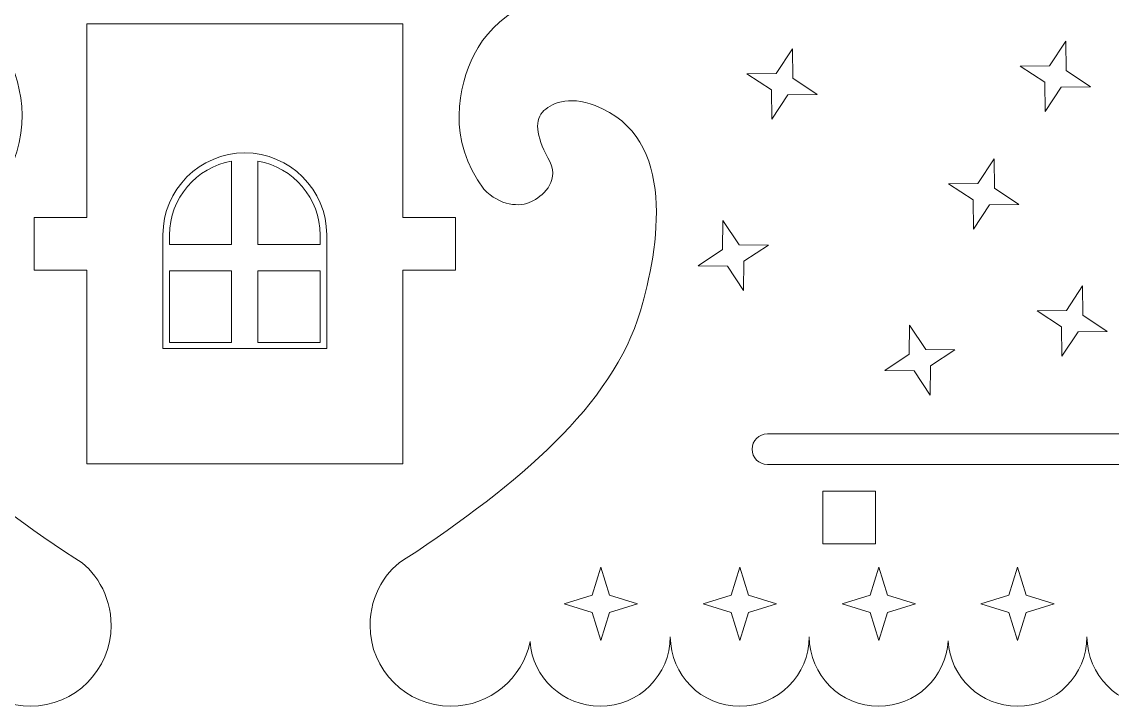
# Model space of a CAD drawing. Header units: centimetres. Extents: x -16.2 to 12.9, y -6.5 to 11.5.
# Drawn here: x -6.32 to -0.11, y -2.18 to 1.72 of the extents above; entities that cross this region are included whole.
import ezdxf

# ---------------------------------------------------------------- set-up
doc = ezdxf.new("R2010")
doc.units = ezdxf.units.CM
doc.header["$MEASUREMENT"] = 0
doc.layers.add('layer 1', color=7, linetype='Continuous')

msp = doc.modelspace()

# ---------------------------------------------------------------- linework, layer by layer
at = {"layer": 'layer 1', "color": 250, "lineweight": 9}
for points, knots in [([(-6.80655, 2.66011), (-6.80655, 2.66011), (-6.58098, 2.46234), (-6.58098, 2.46234), (-6.58098, 2.46234), (-5.81998, 3.33035), (-5.32969, 4.44165), (-5.24197, 5.66437), (-5.24197, 5.66437), (-5.24197, 5.66437), (-5.54121, 5.68584), (-5.54121, 5.68584), (-5.54121, 5.68584), (-5.53232, 5.80968), (-5.52779, 5.93474), (-5.52779, 6.06084), (-5.52779, 6.06084), (-5.52779, 6.18695), (-5.53232, 6.312), (-5.54121, 6.43584), (-5.54121, 6.43584), (-5.54121, 6.43584), (-5.24197, 6.45731), (-5.24197, 6.45731), (-5.24197, 6.45731), (-5.43568, 9.15732), (-7.59231, 11.31396), (-10.29233, 11.50768), (-10.29233, 11.50768), (-10.29233, 11.50768), (-10.3138, 11.20844), (-10.3138, 11.20844), (-10.3138, 11.20844), (-10.43764, 11.21733), (-10.5627, 11.22186), (-10.6888, 11.22186), (-10.6888, 11.22186), (-10.81491, 11.22186), (-10.93996, 11.21733), (-11.0638, 11.20844), (-11.0638, 11.20844), (-11.0638, 11.20844), (-11.08527, 11.50768), (-11.08527, 11.50768), (-11.08527, 11.50768), (-13.78528, 11.31397), (-15.94192, 9.15732), (-16.13563, 6.45731), (-16.13563, 6.45731), (-16.13563, 6.45731), (-15.8364, 6.43584), (-15.8364, 6.43584), (-15.8364, 6.43584), (-15.84528, 6.312), (-15.84981, 6.18695), (-15.84981, 6.06084), (-15.84981, 6.06084), (-15.84981, 5.93474), (-15.84528, 5.80968), (-15.8364, 5.68584), (-15.8364, 5.68584), (-15.8364, 5.68584), (-16.13563, 5.66437), (-16.13563, 5.66437), (-16.13563, 5.66437), (-16.0479, 4.44165), (-15.55762, 3.33036), (-14.79663, 2.46234), (-14.79663, 2.46234), (-14.79663, 2.46234), (-14.57105, 2.66012), (-14.57105, 2.66012), (-14.57105, 2.66012), (-14.40603, 2.47189), (-14.22754, 2.29576), (-14.03709, 2.13324), (-14.03709, 2.13324), (-14.03709, 2.13324), (-14.23182, 1.90503), (-14.23182, 1.90503), (-14.23182, 1.90503), (-14.60591, 1.91338), (-14.85922, 1.75438), (-14.9703, 1.53432), (-14.9703, 1.53432), (-15.06012, 1.35641), (-15.12786, 1.0479), (-14.91429, 0.76809), (-14.91429, 0.76809), (-14.82438, 0.67173), (-14.70969, 0.66368), (-14.64339, 0.69656), (-14.64339, 0.69656), (-14.58801, 0.72401), (-14.48367, 0.8052), (-14.53728, 0.9209), (-14.53728, 0.9209), (-14.61095, 1.05274), (-14.63088, 1.15094), (-14.58191, 1.20596), (-14.58191, 1.20596), (-14.53874, 1.25447), (-14.43405, 1.30317), (-14.2813, 1.24435), (-14.2813, 1.24435), (-13.80747, 1.06392), (-13.92001, 0.42815), (-14.02354, 0.07365), (-14.02354, 0.07365), (-14.17966, -0.46087), (-14.72151, -0.91604), (-15.35669, -1.33537), (-15.35669, -1.33537), (-15.46818, -1.3948), (-15.56322, -1.54526), (-15.56322, -1.71791), (-15.56322, -1.71791), (-15.56322, -1.97217), (-15.3571, -2.17828), (-15.10284, -2.17828), (-15.10284, -2.17828), (-14.88016, -2.17828), (-14.6944, -2.02018), (-14.6517, -1.81011), (-14.6517, -1.81011), (-14.63744, -2.0158), (-14.46432, -2.17828), (-14.25286, -2.17828), (-14.25286, -2.17828), (-14.03207, -2.17828), (-13.85307, -2.00113), (-13.85307, -1.78259), (-13.85307, -1.78259), (-13.85307, -2.00113), (-13.67592, -2.17828), (-13.45738, -2.17828), (-13.45738, -2.17828), (-13.23885, -2.17828), (-13.06169, -2.00113), (-13.06169, -1.78259), (-13.06169, -1.78259), (-13.06169, -2.00113), (-12.88454, -2.17828), (-12.666, -2.17828), (-12.666, -2.17828), (-12.45501, -2.17828), (-12.28257, -2.01313), (-12.27093, -1.80505), (-12.27093, -1.80505), (-12.2593, -2.01313), (-12.08687, -2.17828), (-11.87587, -2.17828), (-11.87587, -2.17828), (-11.65734, -2.17828), (-11.48018, -2.00113), (-11.48018, -1.78259), (-11.48018, -1.78259), (-11.48018, -2.00113), (-11.30302, -2.17828), (-11.08449, -2.17828), (-11.08449, -2.17828), (-10.86596, -2.17828), (-10.6888, -2.00113), (-10.6888, -1.78259), (-10.6888, -1.78259), (-10.6888, -2.00113), (-10.51164, -2.17828), (-10.29311, -2.17828), (-10.29311, -2.17828), (-10.07458, -2.17828), (-9.89742, -2.00113), (-9.89742, -1.78259), (-9.89742, -1.78259), (-9.89742, -2.00113), (-9.72027, -2.17828), (-9.50173, -2.17828), (-9.50173, -2.17828), (-9.29073, -2.17828), (-9.1183, -2.01313), (-9.10667, -1.80505), (-9.10667, -1.80505), (-9.09504, -2.01313), (-8.9226, -2.17828), (-8.7116, -2.17828), (-8.7116, -2.17828), (-8.49306, -2.17828), (-8.31591, -2.00113), (-8.31591, -1.78259), (-8.31591, -1.78259), (-8.31591, -2.00113), (-8.13876, -2.17828), (-7.92022, -2.17828), (-7.92022, -2.17828), (-7.70169, -2.17828), (-7.52453, -2.00113), (-7.52453, -1.78259), (-7.52453, -1.78259), (-7.52453, -2.00113), (-7.34553, -2.17828), (-7.12474, -2.17828), (-7.12474, -2.17828), (-6.91329, -2.17828), (-6.74016, -2.0158), (-6.7259, -1.81011), (-6.7259, -1.81011), (-6.6832, -2.02018), (-6.49744, -2.17828), (-6.27476, -2.17828), (-6.27476, -2.17828), (-6.0205, -2.17828), (-5.81439, -1.97217), (-5.81439, -1.71791), (-5.81439, -1.71791), (-5.81439, -1.54526), (-5.90943, -1.3948), (-6.02091, -1.33537), (-6.02091, -1.33537), (-6.65609, -0.91604), (-7.19794, -0.46087), (-7.35406, 0.07365), (-7.35406, 0.07365), (-7.45759, 0.42815), (-7.57013, 1.06392), (-7.0963, 1.24435), (-7.0963, 1.24435), (-6.94355, 1.30317), (-6.83886, 1.25447), (-6.79569, 1.20596), (-6.79569, 1.20596), (-6.74673, 1.15094), (-6.76665, 1.05274), (-6.84032, 0.9209), (-6.84032, 0.9209), (-6.89393, 0.8052), (-6.7896, 0.72401), (-6.73422, 0.69656), (-6.73422, 0.69656), (-6.66791, 0.66368), (-6.55323, 0.67173), (-6.46331, 0.76809), (-6.46331, 0.76809), (-6.24974, 1.0479), (-6.31749, 1.35641), (-6.4073, 1.53432), (-6.4073, 1.53432), (-6.51838, 1.75438), (-6.77169, 1.91338), (-7.14578, 1.90503), (-7.14578, 1.90503), (-7.14578, 1.90503), (-7.34052, 2.13324), (-7.34052, 2.13324), (-7.34052, 2.13324), (-7.15007, 2.29575), (-6.97158, 2.47189), (-6.80655, 2.66011)], [0, 0, 0, 0, 0.0153846, 0.0153846, 0.0153846, 0.0153846, 0.0307692, 0.0307692, 0.0307692, 0.0307692, 0.0461538, 0.0461538, 0.0461538, 0.0461538, 0.0615385, 0.0615385, 0.0615385, 0.0615385, 0.0769231, 0.0769231, 0.0769231, 0.0769231, 0.0923077, 0.0923077, 0.0923077, 0.0923077, 0.1076923, 0.1076923, 0.1076923, 0.1076923, 0.1230769, 0.1230769, 0.1230769, 0.1230769, 0.1384615, 0.1384615, 0.1384615, 0.1384615, 0.1538462, 0.1538462, 0.1538462, 0.1538462, 0.1692308, 0.1692308, 0.1692308, 0.1692308, 0.1846154, 0.1846154, 0.1846154, 0.1846154, 0.2, 0.2, 0.2, 0.2, 0.2153846, 0.2153846, 0.2153846, 0.2153846, 0.2307692, 0.2307692, 0.2307692, 0.2307692, 0.2461538, 0.2461538, 0.2461538, 0.2461538, 0.2615385, 0.2615385, 0.2615385, 0.2615385, 0.2769231, 0.2769231, 0.2769231, 0.2769231, 0.2923077, 0.2923077, 0.2923077, 0.2923077, 0.3076923, 0.3076923, 0.3076923, 0.3076923, 0.3230769, 0.3230769, 0.3230769, 0.3230769, 0.3384615, 0.3384615, 0.3384615, 0.3384615, 0.3538462, 0.3538462, 0.3538462, 0.3538462, 0.3692308, 0.3692308, 0.3692308, 0.3692308, 0.3846154, 0.3846154, 0.3846154, 0.3846154, 0.4, 0.4, 0.4, 0.4, 0.4153846, 0.4153846, 0.4153846, 0.4153846, 0.4307692, 0.4307692, 0.4307692, 0.4307692, 0.4461538, 0.4461538, 0.4461538, 0.4461538, 0.4615385, 0.4615385, 0.4615385, 0.4615385, 0.4769231, 0.4769231, 0.4769231, 0.4769231, 0.4923077, 0.4923077, 0.4923077, 0.4923077, 0.5076923, 0.5076923, 0.5076923, 0.5076923, 0.5230769, 0.5230769, 0.5230769, 0.5230769, 0.5384615, 0.5384615, 0.5384615, 0.5384615, 0.5538462, 0.5538462, 0.5538462, 0.5538462, 0.5692308, 0.5692308, 0.5692308, 0.5692308, 0.5846154, 0.5846154, 0.5846154, 0.5846154, 0.6, 0.6, 0.6, 0.6, 0.6153846, 0.6153846, 0.6153846, 0.6153846, 0.6307692, 0.6307692, 0.6307692, 0.6307692, 0.6461538, 0.6461538, 0.6461538, 0.6461538, 0.6615385, 0.6615385, 0.6615385, 0.6615385, 0.6769231, 0.6769231, 0.6769231, 0.6769231, 0.6923077, 0.6923077, 0.6923077, 0.6923077, 0.7076923, 0.7076923, 0.7076923, 0.7076923, 0.7230769, 0.7230769, 0.7230769, 0.7230769, 0.7384615, 0.7384615, 0.7384615, 0.7384615, 0.7538462, 0.7538462, 0.7538462, 0.7538462, 0.7692308, 0.7692308, 0.7692308, 0.7692308, 0.7846154, 0.7846154, 0.7846154, 0.7846154, 0.8, 0.8, 0.8, 0.8, 0.8153846, 0.8153846, 0.8153846, 0.8153846, 0.8307692, 0.8307692, 0.8307692, 0.8307692, 0.8461538, 0.8461538, 0.8461538, 0.8461538, 0.8615385, 0.8615385, 0.8615385, 0.8615385, 0.8769231, 0.8769231, 0.8769231, 0.8769231, 0.8923077, 0.8923077, 0.8923077, 0.8923077, 0.9076923, 0.9076923, 0.9076923, 0.9076923, 0.9230769, 0.9230769, 0.9230769, 0.9230769, 0.9384615, 0.9384615, 0.9384615, 0.9384615, 0.9538462, 0.9538462, 0.9538462, 0.9538462, 0.9692308, 0.9692308, 0.9692308, 0.9692308, 1, 1, 1, 1]), ([(4.4167, 2.66011), (4.4167, 2.66011), (4.64227, 2.46234), (4.64227, 2.46234), (4.64227, 2.46234), (5.40327, 3.33035), (5.89356, 4.44165), (5.98128, 5.66437), (5.98128, 5.66437), (5.98128, 5.66437), (5.68204, 5.68584), (5.68204, 5.68584), (5.68204, 5.68584), (5.69093, 5.80968), (5.69546, 5.93474), (5.69546, 6.06084), (5.69546, 6.06084), (5.69546, 6.18695), (5.69093, 6.312), (5.68204, 6.43584), (5.68204, 6.43584), (5.68204, 6.43584), (5.98128, 6.45731), (5.98128, 6.45731), (5.98128, 6.45731), (5.78757, 9.15732), (3.63094, 11.31396), (0.93092, 11.50768), (0.93092, 11.50768), (0.93092, 11.50768), (0.90945, 11.20844), (0.90945, 11.20844), (0.90945, 11.20844), (0.78561, 11.21733), (0.66055, 11.22186), (0.53445, 11.22186), (0.53445, 11.22186), (0.40834, 11.22186), (0.28329, 11.21733), (0.15945, 11.20844), (0.15945, 11.20844), (0.15945, 11.20844), (0.13798, 11.50768), (0.13798, 11.50768), (0.13798, 11.50768), (-2.56203, 11.31397), (-4.71867, 9.15732), (-4.91238, 6.45731), (-4.91238, 6.45731), (-4.91238, 6.45731), (-4.61316, 6.43584), (-4.61316, 6.43584), (-4.61316, 6.43584), (-4.62204, 6.312), (-4.62657, 6.18695), (-4.62657, 6.06084), (-4.62657, 6.06084), (-4.62657, 5.93474), (-4.62204, 5.80968), (-4.61316, 5.68584), (-4.61316, 5.68584), (-4.61316, 5.68584), (-4.91238, 5.66437), (-4.91238, 5.66437), (-4.91238, 5.66437), (-4.82466, 4.44165), (-4.33437, 3.33036), (-3.57338, 2.46234), (-3.57338, 2.46234), (-3.57338, 2.46234), (-3.3478, 2.66012), (-3.3478, 2.66012), (-3.3478, 2.66012), (-3.18278, 2.47189), (-3.00429, 2.29576), (-2.81384, 2.13324), (-2.81384, 2.13324), (-2.81384, 2.13324), (-3.00858, 1.90503), (-3.00858, 1.90503), (-3.00858, 1.90503), (-3.38266, 1.91338), (-3.63597, 1.75438), (-3.74706, 1.53432), (-3.74706, 1.53432), (-3.83687, 1.35641), (-3.90462, 1.0479), (-3.69105, 0.76809), (-3.69105, 0.76809), (-3.60113, 0.67173), (-3.48645, 0.66368), (-3.42014, 0.69656), (-3.42014, 0.69656), (-3.36476, 0.72401), (-3.26043, 0.8052), (-3.31404, 0.9209), (-3.31404, 0.9209), (-3.3877, 1.05274), (-3.40763, 1.15094), (-3.35866, 1.20596), (-3.35866, 1.20596), (-3.31549, 1.25447), (-3.21081, 1.30317), (-3.05805, 1.24435), (-3.05805, 1.24435), (-2.58423, 1.06392), (-2.69676, 0.42815), (-2.80029, 0.07365), (-2.80029, 0.07365), (-2.95641, -0.46087), (-3.49827, -0.91604), (-4.13344, -1.33537), (-4.13344, -1.33537), (-4.24493, -1.3948), (-4.33997, -1.54526), (-4.33997, -1.71791), (-4.33997, -1.71791), (-4.33997, -1.97217), (-4.13385, -2.17828), (-3.8796, -2.17828), (-3.8796, -2.17828), (-3.65691, -2.17828), (-3.47115, -2.02018), (-3.42846, -1.81011), (-3.42846, -1.81011), (-3.41419, -2.0158), (-3.24107, -2.17828), (-3.02961, -2.17828), (-3.02961, -2.17828), (-2.80882, -2.17828), (-2.62983, -2.00113), (-2.62983, -1.78259), (-2.62983, -1.78259), (-2.62983, -2.00113), (-2.45267, -2.17828), (-2.23413, -2.17828), (-2.23413, -2.17828), (-2.0156, -2.17828), (-1.83844, -2.00113), (-1.83844, -1.78259), (-1.83844, -1.78259), (-1.83844, -2.00113), (-1.66129, -2.17828), (-1.44276, -2.17828), (-1.44276, -2.17828), (-1.23176, -2.17828), (-1.05932, -2.01313), (-1.04769, -1.80505), (-1.04769, -1.80505), (-1.03605, -2.01313), (-0.86362, -2.17828), (-0.65262, -2.17828), (-0.65262, -2.17828), (-0.43409, -2.17828), (-0.25693, -2.00113), (-0.25693, -1.78259), (-0.25693, -1.78259), (-0.25693, -2.00113), (-0.07977, -2.17828), (0.13876, -2.17828), (0.13876, -2.17828), (0.35729, -2.17828), (0.53445, -2.00113), (0.53445, -1.78259), (0.53445, -1.78259), (0.53445, -2.00113), (0.71161, -2.17828), (0.93014, -2.17828), (0.93014, -2.17828), (1.14867, -2.17828), (1.32583, -2.00113), (1.32583, -1.78259), (1.32583, -1.78259), (1.32583, -2.00113), (1.50298, -2.17828), (1.72152, -2.17828), (1.72152, -2.17828), (1.93252, -2.17828), (2.10495, -2.01313), (2.11658, -1.80505), (2.11658, -1.80505), (2.12821, -2.01313), (2.30065, -2.17828), (2.51165, -2.17828), (2.51165, -2.17828), (2.73019, -2.17828), (2.90734, -2.00113), (2.90734, -1.78259), (2.90734, -1.78259), (2.90734, -2.00113), (3.08449, -2.17828), (3.30303, -2.17828), (3.30303, -2.17828), (3.52156, -2.17828), (3.69872, -2.00113), (3.69872, -1.78259), (3.69872, -1.78259), (3.69872, -2.00113), (3.87772, -2.17828), (4.09851, -2.17828), (4.09851, -2.17828), (4.30996, -2.17828), (4.48309, -2.0158), (4.49735, -1.81011), (4.49735, -1.81011), (4.54005, -2.02018), (4.72581, -2.17828), (4.94849, -2.17828), (4.94849, -2.17828), (5.20275, -2.17828), (5.40886, -1.97217), (5.40886, -1.71791), (5.40886, -1.71791), (5.40886, -1.54526), (5.31382, -1.3948), (5.20234, -1.33537), (5.20234, -1.33537), (4.56716, -0.91604), (4.02531, -0.46087), (3.86919, 0.07365), (3.86919, 0.07365), (3.76566, 0.42815), (3.65312, 1.06392), (4.12695, 1.24435), (4.12695, 1.24435), (4.2797, 1.30317), (4.38439, 1.25447), (4.42756, 1.20596), (4.42756, 1.20596), (4.47652, 1.15094), (4.4566, 1.05274), (4.38293, 0.9209), (4.38293, 0.9209), (4.32932, 0.8052), (4.43365, 0.72401), (4.48903, 0.69656), (4.48903, 0.69656), (4.55534, 0.66368), (4.67002, 0.67173), (4.75994, 0.76809), (4.75994, 0.76809), (4.97351, 1.0479), (4.90576, 1.35641), (4.81595, 1.53432), (4.81595, 1.53432), (4.70487, 1.75438), (4.45156, 1.91338), (4.07747, 1.90503), (4.07747, 1.90503), (4.07747, 1.90503), (3.88273, 2.13324), (3.88273, 2.13324), (3.88273, 2.13324), (4.07318, 2.29575), (4.25167, 2.47189), (4.4167, 2.66011)], [0, 0, 0, 0, 0.0153846, 0.0153846, 0.0153846, 0.0153846, 0.0307692, 0.0307692, 0.0307692, 0.0307692, 0.0461538, 0.0461538, 0.0461538, 0.0461538, 0.0615385, 0.0615385, 0.0615385, 0.0615385, 0.0769231, 0.0769231, 0.0769231, 0.0769231, 0.0923077, 0.0923077, 0.0923077, 0.0923077, 0.1076923, 0.1076923, 0.1076923, 0.1076923, 0.1230769, 0.1230769, 0.1230769, 0.1230769, 0.1384615, 0.1384615, 0.1384615, 0.1384615, 0.1538462, 0.1538462, 0.1538462, 0.1538462, 0.1692308, 0.1692308, 0.1692308, 0.1692308, 0.1846154, 0.1846154, 0.1846154, 0.1846154, 0.2, 0.2, 0.2, 0.2, 0.2153846, 0.2153846, 0.2153846, 0.2153846, 0.2307692, 0.2307692, 0.2307692, 0.2307692, 0.2461538, 0.2461538, 0.2461538, 0.2461538, 0.2615385, 0.2615385, 0.2615385, 0.2615385, 0.2769231, 0.2769231, 0.2769231, 0.2769231, 0.2923077, 0.2923077, 0.2923077, 0.2923077, 0.3076923, 0.3076923, 0.3076923, 0.3076923, 0.3230769, 0.3230769, 0.3230769, 0.3230769, 0.3384615, 0.3384615, 0.3384615, 0.3384615, 0.3538462, 0.3538462, 0.3538462, 0.3538462, 0.3692308, 0.3692308, 0.3692308, 0.3692308, 0.3846154, 0.3846154, 0.3846154, 0.3846154, 0.4, 0.4, 0.4, 0.4, 0.4153846, 0.4153846, 0.4153846, 0.4153846, 0.4307692, 0.4307692, 0.4307692, 0.4307692, 0.4461538, 0.4461538, 0.4461538, 0.4461538, 0.4615385, 0.4615385, 0.4615385, 0.4615385, 0.4769231, 0.4769231, 0.4769231, 0.4769231, 0.4923077, 0.4923077, 0.4923077, 0.4923077, 0.5076923, 0.5076923, 0.5076923, 0.5076923, 0.5230769, 0.5230769, 0.5230769, 0.5230769, 0.5384615, 0.5384615, 0.5384615, 0.5384615, 0.5538462, 0.5538462, 0.5538462, 0.5538462, 0.5692308, 0.5692308, 0.5692308, 0.5692308, 0.5846154, 0.5846154, 0.5846154, 0.5846154, 0.6, 0.6, 0.6, 0.6, 0.6153846, 0.6153846, 0.6153846, 0.6153846, 0.6307692, 0.6307692, 0.6307692, 0.6307692, 0.6461538, 0.6461538, 0.6461538, 0.6461538, 0.6615385, 0.6615385, 0.6615385, 0.6615385, 0.6769231, 0.6769231, 0.6769231, 0.6769231, 0.6923077, 0.6923077, 0.6923077, 0.6923077, 0.7076923, 0.7076923, 0.7076923, 0.7076923, 0.7230769, 0.7230769, 0.7230769, 0.7230769, 0.7384615, 0.7384615, 0.7384615, 0.7384615, 0.7538462, 0.7538462, 0.7538462, 0.7538462, 0.7692308, 0.7692308, 0.7692308, 0.7692308, 0.7846154, 0.7846154, 0.7846154, 0.7846154, 0.8, 0.8, 0.8, 0.8, 0.8153846, 0.8153846, 0.8153846, 0.8153846, 0.8307692, 0.8307692, 0.8307692, 0.8307692, 0.8461538, 0.8461538, 0.8461538, 0.8461538, 0.8615385, 0.8615385, 0.8615385, 0.8615385, 0.8769231, 0.8769231, 0.8769231, 0.8769231, 0.8923077, 0.8923077, 0.8923077, 0.8923077, 0.9076923, 0.9076923, 0.9076923, 0.9076923, 0.9230769, 0.9230769, 0.9230769, 0.9230769, 0.9384615, 0.9384615, 0.9384615, 0.9384615, 0.9538462, 0.9538462, 0.9538462, 0.9538462, 0.9692308, 0.9692308, 0.9692308, 0.9692308, 1, 1, 1, 1]), ([(-5.95295, 1.71026), (-5.95295, 1.71026), (-4.15295, 1.71026), (-4.15295, 1.71026), (-4.15295, 1.71026), (-4.15295, 1.71026), (-4.15295, 0.60614), (-4.15295, 0.60614), (-4.15295, 0.60614), (-4.15295, 0.60614), (-3.85295, 0.60614), (-3.85295, 0.60614), (-3.85295, 0.60614), (-3.85295, 0.60614), (-3.85295, 0.30614), (-3.85295, 0.30614), (-3.85295, 0.30614), (-3.85295, 0.30614), (-4.15295, 0.30614), (-4.15295, 0.30614), (-4.15295, 0.30614), (-4.15295, 0.30614), (-4.15295, -0.79799), (-4.15295, -0.79799), (-4.15295, -0.79799), (-4.90212, -0.79799), (-5.20378, -0.79799), (-5.95295, -0.79799), (-5.95295, -0.79799), (-5.95295, -0.79799), (-5.95295, 0.30614), (-5.95295, 0.30614), (-5.95295, 0.30614), (-5.95295, 0.30614), (-6.25295, 0.30614), (-6.25295, 0.30614), (-6.25295, 0.30614), (-6.25295, 0.30614), (-6.25295, 0.60614), (-6.25295, 0.60614), (-6.25295, 0.60614), (-6.25295, 0.60614), (-5.95295, 0.60614), (-5.95295, 0.60614), (-5.95295, 0.60614), (-5.95295, 0.60614), (-5.95295, 1.71026), (-5.95295, 1.71026)], [0, 0, 0, 0, 0.0769231, 0.0769231, 0.0769231, 0.0769231, 0.1538462, 0.1538462, 0.1538462, 0.1538462, 0.2307692, 0.2307692, 0.2307692, 0.2307692, 0.3076923, 0.3076923, 0.3076923, 0.3076923, 0.3846154, 0.3846154, 0.3846154, 0.3846154, 0.4615385, 0.4615385, 0.4615385, 0.4615385, 0.5384615, 0.5384615, 0.5384615, 0.5384615, 0.6153846, 0.6153846, 0.6153846, 0.6153846, 0.6923077, 0.6923077, 0.6923077, 0.6923077, 0.7692308, 0.7692308, 0.7692308, 0.7692308, 0.8461538, 0.8461538, 0.8461538, 0.8461538, 1, 1, 1, 1]), ([(-1.93459, 1.56651), (-1.93459, 1.56651), (-2.02665, 1.42748), (-2.02665, 1.42748), (-2.02665, 1.42748), (-2.02665, 1.42748), (-2.19339, 1.42562), (-2.19339, 1.42562), (-2.19339, 1.42562), (-2.19339, 1.42562), (-2.05436, 1.33355), (-2.05436, 1.33355), (-2.05436, 1.33355), (-2.05436, 1.33355), (-2.05249, 1.16682), (-2.05249, 1.16682), (-2.05249, 1.16682), (-2.05249, 1.16682), (-1.96043, 1.30585), (-1.96043, 1.30585), (-1.96043, 1.30585), (-1.96043, 1.30585), (-1.7937, 1.30772), (-1.7937, 1.30772), (-1.7937, 1.30772), (-1.7937, 1.30772), (-1.93272, 1.39978), (-1.93272, 1.39978), (-1.93272, 1.39978), (-1.93272, 1.39978), (-1.93459, 1.56651), (-1.93459, 1.56651)], [0, 0, 0, 0, 0.1111111, 0.1111111, 0.1111111, 0.1111111, 0.2222222, 0.2222222, 0.2222222, 0.2222222, 0.3333333, 0.3333333, 0.3333333, 0.3333333, 0.4444444, 0.4444444, 0.4444444, 0.4444444, 0.5555556, 0.5555556, 0.5555556, 0.5555556, 0.6666667, 0.6666667, 0.6666667, 0.6666667, 0.7777778, 0.7777778, 0.7777778, 0.7777778, 1, 1, 1, 1]), ([(-0.37809, 1.61013), (-0.37809, 1.61013), (-0.47016, 1.4711), (-0.47016, 1.4711), (-0.47016, 1.4711), (-0.47016, 1.4711), (-0.63689, 1.46924), (-0.63689, 1.46924), (-0.63689, 1.46924), (-0.63689, 1.46924), (-0.49786, 1.37717), (-0.49786, 1.37717), (-0.49786, 1.37717), (-0.49786, 1.37717), (-0.49599, 1.21044), (-0.49599, 1.21044), (-0.49599, 1.21044), (-0.49599, 1.21044), (-0.40393, 1.34947), (-0.40393, 1.34947), (-0.40393, 1.34947), (-0.40393, 1.34947), (-0.2372, 1.35134), (-0.2372, 1.35134), (-0.2372, 1.35134), (-0.2372, 1.35134), (-0.37623, 1.4434), (-0.37623, 1.4434), (-0.37623, 1.4434), (-0.37623, 1.4434), (-0.37809, 1.61013), (-0.37809, 1.61013)], [0, 0, 0, 0, 0.1111111, 0.1111111, 0.1111111, 0.1111111, 0.2222222, 0.2222222, 0.2222222, 0.2222222, 0.3333333, 0.3333333, 0.3333333, 0.3333333, 0.4444444, 0.4444444, 0.4444444, 0.4444444, 0.5555556, 0.5555556, 0.5555556, 0.5555556, 0.6666667, 0.6666667, 0.6666667, 0.6666667, 0.7777778, 0.7777778, 0.7777778, 0.7777778, 1, 1, 1, 1]), ([(-0.78594, 0.93954), (-0.78594, 0.93954), (-0.87801, 0.80051), (-0.87801, 0.80051), (-0.87801, 0.80051), (-0.87801, 0.80051), (-1.04474, 0.79865), (-1.04474, 0.79865), (-1.04474, 0.79865), (-1.04474, 0.79865), (-0.90571, 0.70658), (-0.90571, 0.70658), (-0.90571, 0.70658), (-0.90571, 0.70658), (-0.90384, 0.53985), (-0.90384, 0.53985), (-0.90384, 0.53985), (-0.90384, 0.53985), (-0.81178, 0.67888), (-0.81178, 0.67888), (-0.81178, 0.67888), (-0.81178, 0.67888), (-0.64505, 0.68075), (-0.64505, 0.68075), (-0.64505, 0.68075), (-0.64505, 0.68075), (-0.78408, 0.77281), (-0.78408, 0.77281), (-0.78408, 0.77281), (-0.78408, 0.77281), (-0.78594, 0.93954), (-0.78594, 0.93954)], [0, 0, 0, 0, 0.1111111, 0.1111111, 0.1111111, 0.1111111, 0.2222222, 0.2222222, 0.2222222, 0.2222222, 0.3333333, 0.3333333, 0.3333333, 0.3333333, 0.4444444, 0.4444444, 0.4444444, 0.4444444, 0.5555556, 0.5555556, 0.5555556, 0.5555556, 0.6666667, 0.6666667, 0.6666667, 0.6666667, 0.7777778, 0.7777778, 0.7777778, 0.7777778, 1, 1, 1, 1]), ([(-5.12795, 0.92796), (-5.32833, 0.89222), (-5.48178, 0.71597), (-5.48178, 0.50575), (-5.48178, 0.50575), (-5.48178, 0.50575), (-5.48178, 0.45179), (-5.48178, 0.45179), (-5.48178, 0.45179), (-5.48178, 0.45179), (-5.12795, 0.45179), (-5.12795, 0.45179), (-5.12795, 0.45179), (-5.12795, 0.45179), (-5.12795, 0.92796), (-5.12795, 0.92796)], [0, 0, 0, 0, 0.2, 0.2, 0.2, 0.2, 0.4, 0.4, 0.4, 0.4, 0.6, 0.6, 0.6, 0.6, 1, 1, 1, 1]), ([(-4.62412, 0.45179), (-4.62412, 0.45179), (-4.62412, 0.50575), (-4.62412, 0.50575), (-4.62412, 0.50575), (-4.62412, 0.71597), (-4.77757, 0.89222), (-4.97795, 0.92796), (-4.97795, 0.92796), (-4.97795, 0.92796), (-4.97795, 0.45179), (-4.97795, 0.45179), (-4.97795, 0.45179), (-4.97795, 0.45179), (-4.62412, 0.45179), (-4.62412, 0.45179)], [0, 0, 0, 0, 0.2, 0.2, 0.2, 0.2, 0.4, 0.4, 0.4, 0.4, 0.6, 0.6, 0.6, 0.6, 1, 1, 1, 1]), ([(-2.3302, 0.58985), (-2.3302, 0.58985), (-2.23814, 0.45083), (-2.23814, 0.45083), (-2.23814, 0.45083), (-2.23814, 0.45083), (-2.07141, 0.44896), (-2.07141, 0.44896), (-2.07141, 0.44896), (-2.07141, 0.44896), (-2.21043, 0.3569), (-2.21043, 0.3569), (-2.21043, 0.3569), (-2.21043, 0.3569), (-2.2123, 0.19016), (-2.2123, 0.19016), (-2.2123, 0.19016), (-2.2123, 0.19016), (-2.30436, 0.32919), (-2.30436, 0.32919), (-2.30436, 0.32919), (-2.30436, 0.32919), (-2.4711, 0.33106), (-2.4711, 0.33106), (-2.4711, 0.33106), (-2.4711, 0.33106), (-2.33207, 0.42312), (-2.33207, 0.42312), (-2.33207, 0.42312), (-2.33207, 0.42312), (-2.3302, 0.58985), (-2.3302, 0.58985)], [0, 0, 0, 0, 0.1111111, 0.1111111, 0.1111111, 0.1111111, 0.2222222, 0.2222222, 0.2222222, 0.2222222, 0.3333333, 0.3333333, 0.3333333, 0.3333333, 0.4444444, 0.4444444, 0.4444444, 0.4444444, 0.5555556, 0.5555556, 0.5555556, 0.5555556, 0.6666667, 0.6666667, 0.6666667, 0.6666667, 0.7777778, 0.7777778, 0.7777778, 0.7777778, 1, 1, 1, 1]), ([(-5.12795, -0.10564), (-5.12795, -0.10564), (-5.12795, 0.30179), (-5.12795, 0.30179), (-5.12795, 0.30179), (-5.12795, 0.30179), (-5.48178, 0.30179), (-5.48178, 0.30179), (-5.48178, 0.30179), (-5.48178, 0.30179), (-5.48178, -0.10564), (-5.48178, -0.10564), (-5.48178, -0.10564), (-5.48178, -0.10564), (-5.12795, -0.10564), (-5.12795, -0.10564)], [0, 0, 0, 0, 0.2, 0.2, 0.2, 0.2, 0.4, 0.4, 0.4, 0.4, 0.6, 0.6, 0.6, 0.6, 1, 1, 1, 1]), ([(-4.97795, -0.10564), (-4.97795, -0.10564), (-4.62412, -0.10564), (-4.62412, -0.10564), (-4.62412, -0.10564), (-4.62412, -0.10564), (-4.62412, 0.30179), (-4.62412, 0.30179), (-4.62412, 0.30179), (-4.62412, 0.30179), (-4.97795, 0.30179), (-4.97795, 0.30179), (-4.97795, 0.30179), (-4.97795, 0.30179), (-4.97795, -0.10564), (-4.97795, -0.10564)], [0, 0, 0, 0, 0.2, 0.2, 0.2, 0.2, 0.4, 0.4, 0.4, 0.4, 0.6, 0.6, 0.6, 0.6, 1, 1, 1, 1]), ([(-0.28207, 0.21621), (-0.28207, 0.21621), (-0.37413, 0.07718), (-0.37413, 0.07718), (-0.37413, 0.07718), (-0.37413, 0.07718), (-0.54087, 0.07532), (-0.54087, 0.07532), (-0.54087, 0.07532), (-0.54087, 0.07532), (-0.40184, -0.01675), (-0.40184, -0.01675), (-0.40184, -0.01675), (-0.40184, -0.01675), (-0.39997, -0.18348), (-0.39997, -0.18348), (-0.39997, -0.18348), (-0.39997, -0.18348), (-0.30791, -0.04445), (-0.30791, -0.04445), (-0.30791, -0.04445), (-0.30791, -0.04445), (-0.14118, -0.04258), (-0.14118, -0.04258), (-0.14118, -0.04258), (-0.14118, -0.04258), (-0.2802, 0.04948), (-0.2802, 0.04948), (-0.2802, 0.04948), (-0.2802, 0.04948), (-0.28207, 0.21621), (-0.28207, 0.21621)], [0, 0, 0, 0, 0.1111111, 0.1111111, 0.1111111, 0.1111111, 0.2222222, 0.2222222, 0.2222222, 0.2222222, 0.3333333, 0.3333333, 0.3333333, 0.3333333, 0.4444444, 0.4444444, 0.4444444, 0.4444444, 0.5555556, 0.5555556, 0.5555556, 0.5555556, 0.6666667, 0.6666667, 0.6666667, 0.6666667, 0.7777778, 0.7777778, 0.7777778, 0.7777778, 1, 1, 1, 1]), ([(-1.2677, -0.00643), (-1.2677, -0.00643), (-1.17564, -0.14546), (-1.17564, -0.14546), (-1.17564, -0.14546), (-1.17564, -0.14546), (-1.0089, -0.14733), (-1.0089, -0.14733), (-1.0089, -0.14733), (-1.0089, -0.14733), (-1.14793, -0.23939), (-1.14793, -0.23939), (-1.14793, -0.23939), (-1.14793, -0.23939), (-1.1498, -0.40612), (-1.1498, -0.40612), (-1.1498, -0.40612), (-1.1498, -0.40612), (-1.24186, -0.2671), (-1.24186, -0.2671), (-1.24186, -0.2671), (-1.24186, -0.2671), (-1.40859, -0.26523), (-1.40859, -0.26523), (-1.40859, -0.26523), (-1.40859, -0.26523), (-1.26957, -0.17317), (-1.26957, -0.17317), (-1.26957, -0.17317), (-1.26957, -0.17317), (-1.2677, -0.00643), (-1.2677, -0.00643)], [0, 0, 0, 0, 0.1111111, 0.1111111, 0.1111111, 0.1111111, 0.2222222, 0.2222222, 0.2222222, 0.2222222, 0.3333333, 0.3333333, 0.3333333, 0.3333333, 0.4444444, 0.4444444, 0.4444444, 0.4444444, 0.5555556, 0.5555556, 0.5555556, 0.5555556, 0.6666667, 0.6666667, 0.6666667, 0.6666667, 0.7777778, 0.7777778, 0.7777778, 0.7777778, 1, 1, 1, 1]), ([(-2.07702, -0.62659), (-2.07702, -0.62659), (3.14591, -0.62659), (3.14591, -0.62659), (3.14591, -0.62659), (3.19393, -0.62659), (3.23322, -0.66587), (3.23322, -0.71389), (3.23322, -0.71389), (3.23322, -0.76192), (3.19393, -0.80121), (3.14591, -0.80121), (3.14591, -0.80121), (3.14591, -0.80121), (-2.07702, -0.80121), (-2.07702, -0.80121), (-2.07702, -0.80121), (-2.12504, -0.80121), (-2.16432, -0.76192), (-2.16432, -0.71389), (-2.16432, -0.71389), (-2.16432, -0.66587), (-2.12504, -0.62659), (-2.07702, -0.62659)], [0, 0, 0, 0, 0.1428571, 0.1428571, 0.1428571, 0.1428571, 0.2857143, 0.2857143, 0.2857143, 0.2857143, 0.4285714, 0.4285714, 0.4285714, 0.4285714, 0.5714286, 0.5714286, 0.5714286, 0.5714286, 0.7142857, 0.7142857, 0.7142857, 0.7142857, 1, 1, 1, 1]), ([(-1.76111, -0.95274), (-1.76111, -0.95274), (-1.46111, -0.95274), (-1.46111, -0.95274), (-1.46111, -0.95274), (-1.46111, -0.95274), (-1.46111, -1.25274), (-1.46111, -1.25274), (-1.46111, -1.25274), (-1.46111, -1.25274), (-1.76111, -1.25274), (-1.76111, -1.25274), (-1.76111, -1.25274), (-1.76111, -1.25274), (-1.76111, -0.95274), (-1.76111, -0.95274)], [0, 0, 0, 0, 0.2, 0.2, 0.2, 0.2, 0.4, 0.4, 0.4, 0.4, 0.6, 0.6, 0.6, 0.6, 1, 1, 1, 1]), ([(-3.02551, -1.38691), (-3.02551, -1.38691), (-2.97654, -1.5463), (-2.97654, -1.5463), (-2.97654, -1.5463), (-2.97654, -1.5463), (-2.81715, -1.59526), (-2.81715, -1.59526), (-2.81715, -1.59526), (-2.81715, -1.59526), (-2.97654, -1.64423), (-2.97654, -1.64423), (-2.97654, -1.64423), (-2.97654, -1.64423), (-3.02551, -1.80362), (-3.02551, -1.80362), (-3.02551, -1.80362), (-3.02551, -1.80362), (-3.07448, -1.64423), (-3.07448, -1.64423), (-3.07448, -1.64423), (-3.07448, -1.64423), (-3.23387, -1.59526), (-3.23387, -1.59526), (-3.23387, -1.59526), (-3.23387, -1.59526), (-3.07448, -1.5463), (-3.07448, -1.5463), (-3.07448, -1.5463), (-3.07448, -1.5463), (-3.02551, -1.38691), (-3.02551, -1.38691)], [0, 0, 0, 0, 0.1111111, 0.1111111, 0.1111111, 0.1111111, 0.2222222, 0.2222222, 0.2222222, 0.2222222, 0.3333333, 0.3333333, 0.3333333, 0.3333333, 0.4444444, 0.4444444, 0.4444444, 0.4444444, 0.5555556, 0.5555556, 0.5555556, 0.5555556, 0.6666667, 0.6666667, 0.6666667, 0.6666667, 0.7777778, 0.7777778, 0.7777778, 0.7777778, 1, 1, 1, 1]), ([(-2.23413, -1.38691), (-2.23413, -1.38691), (-2.18517, -1.5463), (-2.18517, -1.5463), (-2.18517, -1.5463), (-2.18517, -1.5463), (-2.02578, -1.59526), (-2.02578, -1.59526), (-2.02578, -1.59526), (-2.02578, -1.59526), (-2.18517, -1.64423), (-2.18517, -1.64423), (-2.18517, -1.64423), (-2.18517, -1.64423), (-2.23413, -1.80362), (-2.23413, -1.80362), (-2.23413, -1.80362), (-2.23413, -1.80362), (-2.2831, -1.64423), (-2.2831, -1.64423), (-2.2831, -1.64423), (-2.2831, -1.64423), (-2.44249, -1.59526), (-2.44249, -1.59526), (-2.44249, -1.59526), (-2.44249, -1.59526), (-2.2831, -1.5463), (-2.2831, -1.5463), (-2.2831, -1.5463), (-2.2831, -1.5463), (-2.23413, -1.38691), (-2.23413, -1.38691)], [0, 0, 0, 0, 0.1111111, 0.1111111, 0.1111111, 0.1111111, 0.2222222, 0.2222222, 0.2222222, 0.2222222, 0.3333333, 0.3333333, 0.3333333, 0.3333333, 0.4444444, 0.4444444, 0.4444444, 0.4444444, 0.5555556, 0.5555556, 0.5555556, 0.5555556, 0.6666667, 0.6666667, 0.6666667, 0.6666667, 0.7777778, 0.7777778, 0.7777778, 0.7777778, 1, 1, 1, 1]), ([(-1.44276, -1.38691), (-1.44276, -1.38691), (-1.39379, -1.5463), (-1.39379, -1.5463), (-1.39379, -1.5463), (-1.39379, -1.5463), (-1.2344, -1.59526), (-1.2344, -1.59526), (-1.2344, -1.59526), (-1.2344, -1.59526), (-1.39379, -1.64423), (-1.39379, -1.64423), (-1.39379, -1.64423), (-1.39379, -1.64423), (-1.44276, -1.80362), (-1.44276, -1.80362), (-1.44276, -1.80362), (-1.44276, -1.80362), (-1.49172, -1.64423), (-1.49172, -1.64423), (-1.49172, -1.64423), (-1.49172, -1.64423), (-1.65111, -1.59526), (-1.65111, -1.59526), (-1.65111, -1.59526), (-1.65111, -1.59526), (-1.49172, -1.5463), (-1.49172, -1.5463), (-1.49172, -1.5463), (-1.49172, -1.5463), (-1.44276, -1.38691), (-1.44276, -1.38691)], [0, 0, 0, 0, 0.1111111, 0.1111111, 0.1111111, 0.1111111, 0.2222222, 0.2222222, 0.2222222, 0.2222222, 0.3333333, 0.3333333, 0.3333333, 0.3333333, 0.4444444, 0.4444444, 0.4444444, 0.4444444, 0.5555556, 0.5555556, 0.5555556, 0.5555556, 0.6666667, 0.6666667, 0.6666667, 0.6666667, 0.7777778, 0.7777778, 0.7777778, 0.7777778, 1, 1, 1, 1]), ([(-0.65262, -1.38691), (-0.65262, -1.38691), (-0.60366, -1.5463), (-0.60366, -1.5463), (-0.60366, -1.5463), (-0.60366, -1.5463), (-0.44427, -1.59526), (-0.44427, -1.59526), (-0.44427, -1.59526), (-0.44427, -1.59526), (-0.60366, -1.64423), (-0.60366, -1.64423), (-0.60366, -1.64423), (-0.60366, -1.64423), (-0.65262, -1.80362), (-0.65262, -1.80362), (-0.65262, -1.80362), (-0.65262, -1.80362), (-0.70159, -1.64423), (-0.70159, -1.64423), (-0.70159, -1.64423), (-0.70159, -1.64423), (-0.86098, -1.59526), (-0.86098, -1.59526), (-0.86098, -1.59526), (-0.86098, -1.59526), (-0.70159, -1.5463), (-0.70159, -1.5463), (-0.70159, -1.5463), (-0.70159, -1.5463), (-0.65262, -1.38691), (-0.65262, -1.38691)], [0, 0, 0, 0, 0.1111111, 0.1111111, 0.1111111, 0.1111111, 0.2222222, 0.2222222, 0.2222222, 0.2222222, 0.3333333, 0.3333333, 0.3333333, 0.3333333, 0.4444444, 0.4444444, 0.4444444, 0.4444444, 0.5555556, 0.5555556, 0.5555556, 0.5555556, 0.6666667, 0.6666667, 0.6666667, 0.6666667, 0.7777778, 0.7777778, 0.7777778, 0.7777778, 1, 1, 1, 1])]:
    msp.add_open_spline(points, degree=3, knots=knots, dxfattribs=at)
at = {"layer": 'layer 1', "color": 177, "lineweight": 9}
msp.add_open_spline([(-5.05295, 0.97421), (-5.05295, 0.97421), (-5.05295, 0.97421), (-5.05295, 0.97421), (-5.05295, 0.97421), (-4.79646, 0.97421), (-4.58662, 0.76437), (-4.58662, 0.50789), (-4.58662, 0.50789), (-4.58662, 0.50789), (-4.58662, -0.14101), (-4.58662, -0.14101), (-4.58662, -0.14101), (-4.58662, -0.14101), (-5.51928, -0.14101), (-5.51928, -0.14101), (-5.51928, -0.14101), (-5.51928, -0.14101), (-5.51928, 0.50789), (-5.51928, 0.50789), (-5.51928, 0.50789), (-5.51928, 0.76437), (-5.30943, 0.97421), (-5.05295, 0.97421)], degree=3, knots=[0, 0, 0, 0, 0.1428571, 0.1428571, 0.1428571, 0.1428571, 0.2857143, 0.2857143, 0.2857143, 0.2857143, 0.4285714, 0.4285714, 0.4285714, 0.4285714, 0.5714286, 0.5714286, 0.5714286, 0.5714286, 0.7142857, 0.7142857, 0.7142857, 0.7142857, 1, 1, 1, 1], dxfattribs=at)

doc.saveas('drawing.dxf')
